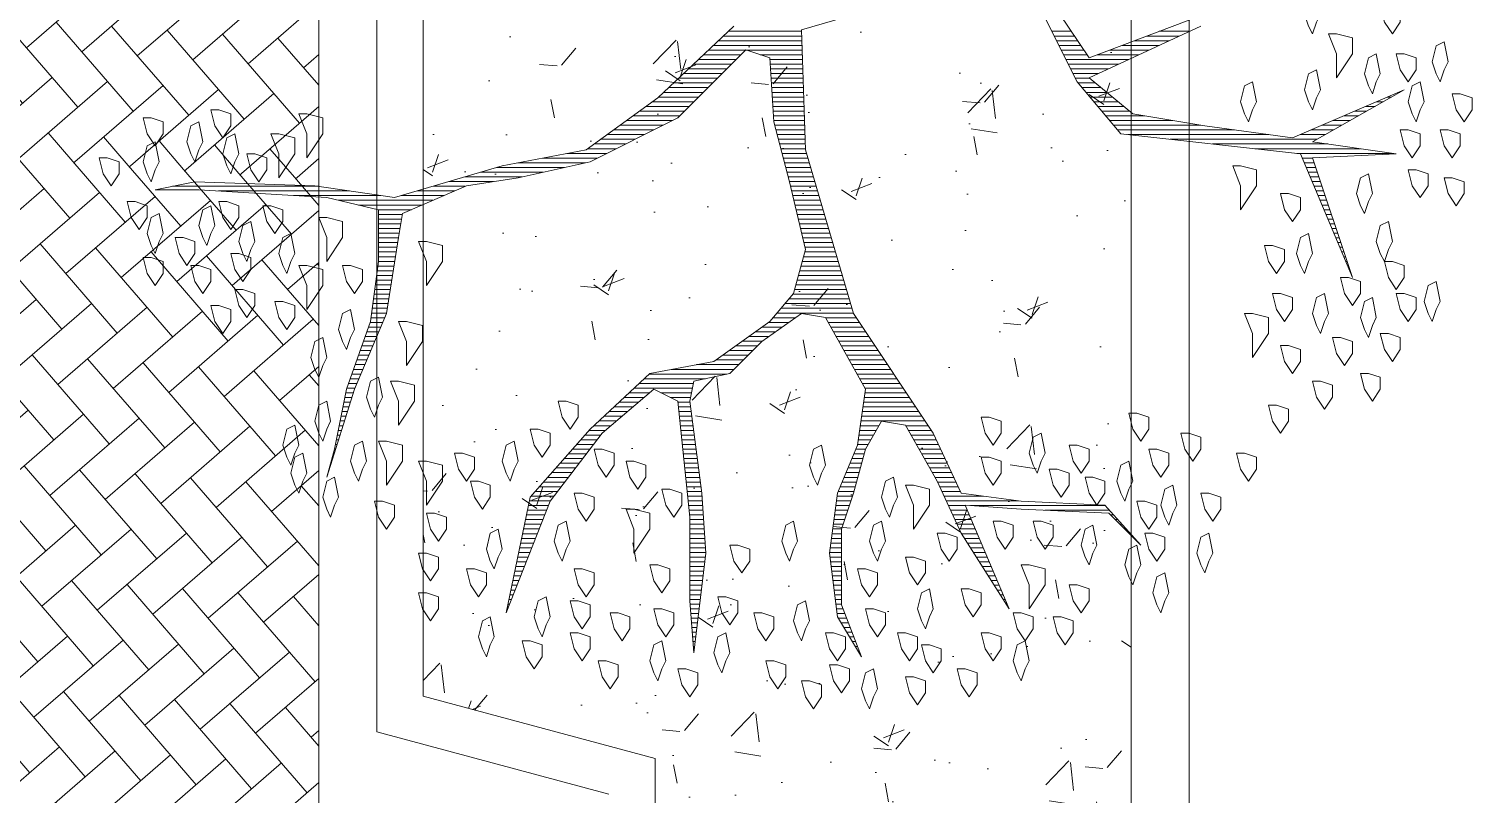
# Model space of a CAD drawing. Header units: metres. Extents: x 12093 to 20303, y 514 to 1412.
# Drawn here: x 19839.36 to 19843.092, y 802.739 to 804.717 of the extents above; entities that cross this region are included whole.
import ezdxf

# ---------------------------------------------------------------- set-up
doc = ezdxf.new("R2010")
doc.units = ezdxf.units.M
doc.layers.get('0').update_dxf_attribs({"lineweight": 13})
for name, color, linetype, lineweight in [('0-JARDI', 72, 'Continuous', 13), ('ARBOLES', 52, 'Continuous', 13), ('grass', 64, 'Continuous', 13), ('MANZANAS-ORIGINALES', 147, 'Continuous', 9), ('text.-piso', 35, 'Continuous', 5)]:
    doc.layers.add(name, color=color, linetype=linetype, lineweight=lineweight)
pattern_1 = [(50, (0, 0), (0.546554007, -0.047817257), [0.05715, -0.62865]), (355, (0, 0), (-0.105728478, 0.573169929), [0.04572, -0.50292]), (100.451, (0.04555, -0.004), (0.440827505, 0.525350063), [0.04857, -0.53427]), (46.1842, (0, 0.1524), (0.813237123, -0.126126984), [0.085725, -0.942975]), (96.6356, (0.0678, 0.1419), (0.712212703, 0.742276668), [0.072855, -0.801405]), (351.184, (0, 0.1524), (0.712213817, 0.742275354), [0.06858, -0.75438]), (21, (0.0762, 0.1143), (0.45484464, -0.306796556), [0.05715, -0.62865]), (326, (0.0762, 0.1143), (0.185406085, 0.552563898), [0.04572, -0.50292]), (71.4514, (0.1141, 0.08873), (0.640249472, 0.245768573), [0.04857, -0.53427]), (37.5, (0, 0), (0.0092658098, 0.2536651166), [0, -0.496824, 0, -0.51054, 0, -0.504825]), (7.5, (0, 0), (0.2004589875, 0.3005417245), [0, -0.291084, 0, -0.485394, 0, -0.192405]), (327.5, (-0.16993, 0), (0.4067717855, -0.017186232), [0, -0.1905, 0, -0.59436, 0, -0.78867]), (317.5, (-0.24613, 0), (0.444387544, 0.076279473), [0, -0.24765, 0, -0.394716, 0, -0.56007])]

# ---------------------------------------------------------------- blocks, each defined once
blk = doc.blocks.new('*X7')
at = {"color": 0}
for p, q in [((17.5775, 17.92), (17.578, 17.92)), ((17.5814, 17.91), (17.584, 17.91)), ((17.5852, 17.9), (17.59, 17.9)), ((17.9321, 17.9), (17.9348, 17.9)), ((17.9333, 17.91), (17.9341, 17.91)), ((17.5891, 17.89), (17.596, 17.89)), ((17.5929, 17.88), (17.602, 17.88)), ((17.5967, 17.87), (17.608, 17.87)), ((17.9285, 17.87), (17.9371, 17.87)), ((17.9297, 17.88), (17.9364, 17.88)), ((17.9309, 17.89), (17.9356, 17.89)), ((17.6006, 17.86), (17.614, 17.86)), ((17.6044, 17.85), (17.62, 17.85)), ((17.6083, 17.84), (17.626, 17.84)), ((17.9249, 17.84), (17.9395, 17.84)), ((17.9261, 17.85), (17.9387, 17.85)), ((17.9273, 17.86), (17.9379, 17.86)), ((17.2621, 17.82), (17.2622, 17.82)), ((17.2663, 17.81), (17.2685, 17.81)), ((17.6121, 17.83), (17.6285, 17.83)), ((17.616, 17.82), (17.6298, 17.82)), ((17.6191, 17.81), (17.631, 17.81)), ((17.9213, 17.81), (17.9418, 17.81)), ((17.9225, 17.82), (17.941, 17.82)), ((17.9237, 17.83), (17.9402, 17.83)), ((18.3261, 17.81), (18.3296, 17.81)), ((18.33, 17.82), (18.3316, 17.82)), ((17.2706, 17.8), (17.2748, 17.8)), ((17.2748, 17.79), (17.2811, 17.79)), ((17.279, 17.78), (17.2874, 17.78)), ((17.6191, 17.8), (17.6323, 17.8)), ((17.6191, 17.79), (17.6335, 17.79)), ((17.6191, 17.78), (17.6348, 17.78)), ((17.9177, 17.78), (17.9423, 17.78)), ((17.9189, 17.79), (17.9423, 17.79)), ((17.9201, 17.8), (17.9423, 17.8)), ((18.3143, 17.78), (18.3234, 17.78)), ((18.3182, 17.79), (18.3254, 17.79)), ((18.3221, 17.8), (18.3275, 17.8)), ((17.2832, 17.77), (17.2937, 17.77)), ((17.2875, 17.76), (17.3001, 17.76)), ((17.2917, 17.75), (17.3064, 17.75)), ((17.6191, 17.77), (17.636, 17.77)), ((17.6191, 17.76), (17.6373, 17.76)), ((17.6191, 17.75), (17.6385, 17.75)), ((17.9141, 17.75), (17.9423, 17.75)), ((17.9153, 17.76), (17.9423, 17.76)), ((17.9165, 17.77), (17.9423, 17.77)), ((18.3025, 17.75), (18.3171, 17.75)), ((18.3064, 17.76), (18.3192, 17.76)), ((18.3104, 17.77), (18.3213, 17.77)), ((17.2959, 17.74), (17.3127, 17.74)), ((17.3002, 17.73), (17.319, 17.73)), ((17.3044, 17.72), (17.3253, 17.72)), ((17.6191, 17.74), (17.6398, 17.74)), ((17.6191, 17.73), (17.641, 17.73)), ((17.6191, 17.72), (17.6423, 17.72)), ((17.9105, 17.72), (17.9423, 17.72)), ((17.9117, 17.73), (17.9423, 17.73)), ((17.9129, 17.74), (17.9423, 17.74)), ((18.2907, 17.72), (18.3109, 17.72)), ((18.2946, 17.73), (18.313, 17.73)), ((18.2986, 17.74), (18.3151, 17.74)), ((17.3086, 17.71), (17.3316, 17.71)), ((17.3129, 17.7), (17.3379, 17.7)), ((17.3171, 17.69), (17.3443, 17.69)), ((17.6191, 17.71), (17.6435, 17.71)), ((17.6191, 17.7), (17.6445, 17.7)), ((17.6191, 17.69), (17.6431, 17.69)), ((17.9083, 17.7), (17.9423, 17.7)), ((17.909, 17.69), (17.9423, 17.69)), ((17.9093, 17.71), (17.9423, 17.71)), ((18.2789, 17.69), (18.3047, 17.69)), ((18.2829, 17.7), (18.3068, 17.7)), ((18.2868, 17.71), (18.3089, 17.71)), ((16.9852, 17.68), (16.9856, 17.68)), ((16.9942, 17.67), (16.9956, 17.67)), ((17.0032, 17.66), (17.0056, 17.66)), ((17.3213, 17.68), (17.3506, 17.68)), ((17.3256, 17.67), (17.3569, 17.67)), ((17.3298, 17.66), (17.3632, 17.66)), ((17.6191, 17.68), (17.6418, 17.68)), ((17.6191, 17.67), (17.6405, 17.67)), ((17.6191, 17.66), (17.6391, 17.66)), ((17.9097, 17.68), (17.9423, 17.68)), ((17.9103, 17.67), (17.9423, 17.67)), ((17.911, 17.66), (17.9423, 17.66)), ((18.2671, 17.66), (18.2985, 17.66)), ((18.2711, 17.67), (18.3006, 17.67)), ((18.275, 17.68), (18.3027, 17.68)), ((17.0122, 17.65), (17.0156, 17.65)), ((17.0212, 17.64), (17.0256, 17.64)), ((17.0302, 17.63), (17.0356, 17.63)), ((17.334, 17.65), (17.368, 17.65)), ((17.3382, 17.64), (17.3727, 17.64)), ((17.3425, 17.63), (17.3773, 17.63)), ((17.6124, 17.63), (17.6351, 17.63)), ((17.6157, 17.64), (17.6365, 17.64)), ((17.619, 17.65), (17.6378, 17.65)), ((17.9117, 17.65), (17.9423, 17.65)), ((17.9123, 17.64), (17.9423, 17.64)), ((17.913, 17.63), (17.9423, 17.63)), ((18.2554, 17.63), (18.2923, 17.63)), ((18.2593, 17.64), (18.2944, 17.64)), ((18.2632, 17.65), (18.2965, 17.65)), ((17.0392, 17.62), (17.0456, 17.62)), ((17.0482, 17.61), (17.1861, 17.61)), ((17.0572, 17.6), (17.3444, 17.6)), ((17.2417, 17.59), (17.3957, 17.59)), ((17.3467, 17.62), (17.3819, 17.62)), ((17.3509, 17.61), (17.3865, 17.61)), ((17.3552, 17.6), (17.3911, 17.6)), ((17.5991, 17.59), (17.6298, 17.59)), ((17.6024, 17.6), (17.6311, 17.6)), ((17.6057, 17.61), (17.6325, 17.61)), ((17.6091, 17.62), (17.6338, 17.62)), ((17.9137, 17.62), (17.9428, 17.62)), ((17.9143, 17.61), (17.9438, 17.61)), ((17.915, 17.6), (17.9448, 17.6)), ((17.9157, 17.59), (17.9459, 17.59)), ((18.2394, 17.59), (18.284, 17.59)), ((18.2436, 17.6), (18.2861, 17.6)), ((18.2475, 17.61), (18.2882, 17.61)), ((18.2514, 17.62), (18.2903, 17.62)), ((17.3167, 17.58), (17.4003, 17.58)), ((17.3657, 17.57), (17.405, 17.57)), ((17.3704, 17.56), (17.4096, 17.56)), ((17.5899, 17.56), (17.6219, 17.56)), ((17.5926, 17.57), (17.6261, 17.57)), ((17.5957, 17.58), (17.6285, 17.58)), ((17.9163, 17.58), (17.9469, 17.58)), ((17.9172, 17.57), (17.9479, 17.57)), ((17.9186, 17.56), (17.949, 17.56)), ((18.2164, 17.56), (18.2628, 17.56)), ((18.2241, 17.57), (18.2717, 17.57)), ((18.2317, 17.58), (18.2805, 17.58)), ((17.3751, 17.55), (17.4142, 17.55)), ((17.3797, 17.54), (17.4197, 17.54)), ((17.3844, 17.53), (17.4254, 17.53)), ((17.5817, 17.53), (17.6094, 17.53)), ((17.5844, 17.54), (17.6136, 17.54)), ((17.5872, 17.55), (17.6178, 17.55)), ((17.9199, 17.55), (17.95, 17.55)), ((17.9212, 17.54), (17.951, 17.54)), ((17.9225, 17.53), (17.9521, 17.53)), ((18.1935, 17.53), (18.2364, 17.53)), ((18.2011, 17.54), (18.2452, 17.54)), ((18.2088, 17.55), (18.254, 17.55)), ((18.7131, 17.53), (18.7134, 17.53)), ((17.3891, 17.52), (17.4311, 17.52)), ((17.3937, 17.51), (17.4369, 17.51)), ((17.3984, 17.5), (17.4426, 17.5)), ((17.5735, 17.5), (17.5969, 17.5)), ((17.5762, 17.51), (17.6011, 17.51)), ((17.579, 17.52), (17.6053, 17.52)), ((17.9238, 17.52), (17.9531, 17.52)), ((17.9251, 17.51), (17.9541, 17.51)), ((17.9264, 17.5), (17.9552, 17.5)), ((18.1706, 17.5), (18.2099, 17.5)), ((18.1782, 17.51), (18.2187, 17.51)), ((18.1858, 17.52), (18.2276, 17.52)), ((18.7035, 17.5), (18.7048, 17.5)), ((18.7067, 17.51), (18.7077, 17.51)), ((18.7099, 17.52), (18.7105, 17.52)), ((17.4031, 17.49), (17.4483, 17.49)), ((17.4077, 17.48), (17.454, 17.48)), ((17.4124, 17.47), (17.4597, 17.47)), ((17.5623, 17.47), (17.5849, 17.47)), ((17.568, 17.48), (17.5886, 17.48)), ((17.5708, 17.49), (17.5928, 17.49)), ((17.9277, 17.49), (17.9562, 17.49)), ((17.929, 17.48), (17.9572, 17.48)), ((17.9303, 17.47), (17.9583, 17.47)), ((18.1476, 17.47), (18.1834, 17.47)), ((18.1553, 17.48), (18.1923, 17.48)), ((18.1629, 17.49), (18.2011, 17.49)), ((18.694, 17.47), (18.6971, 17.47)), ((18.6971, 17.48), (18.6991, 17.48)), ((18.7003, 17.49), (18.7019, 17.49)), ((17.4171, 17.46), (17.4654, 17.46)), ((17.4217, 17.45), (17.4711, 17.45)), ((17.4276, 17.44), (17.4769, 17.44)), ((17.5452, 17.44), (17.5806, 17.44)), ((17.5509, 17.45), (17.582, 17.45)), ((17.5566, 17.46), (17.5834, 17.46)), ((17.9316, 17.46), (17.9593, 17.46)), ((17.9329, 17.45), (17.9604, 17.45)), ((17.9342, 17.44), (17.9614, 17.44)), ((18.1221, 17.44), (18.157, 17.44)), ((18.1323, 17.45), (18.1658, 17.45)), ((18.14, 17.46), (18.1746, 17.46)), ((18.6844, 17.44), (18.6911, 17.44)), ((18.6876, 17.45), (18.6931, 17.45)), ((18.6908, 17.46), (18.6951, 17.46)), ((17.4343, 17.43), (17.4826, 17.43)), ((17.441, 17.42), (17.5777, 17.42)), ((17.4476, 17.41), (17.5763, 17.41)), ((17.5394, 17.43), (17.5792, 17.43)), ((17.9355, 17.43), (17.9624, 17.43)), ((17.9368, 17.42), (17.9635, 17.42)), ((17.9381, 17.41), (17.9645, 17.41)), ((18.0867, 17.41), (18.1253, 17.41)), ((18.0985, 17.42), (18.136, 17.42)), ((18.1103, 17.43), (18.1467, 17.43)), ((18.6749, 17.41), (18.6851, 17.41)), ((18.6781, 17.42), (18.6871, 17.42)), ((18.6812, 17.43), (18.6891, 17.43)), ((17.4543, 17.4), (17.5749, 17.4)), ((17.461, 17.39), (17.5734, 17.39)), ((17.4676, 17.38), (17.572, 17.38)), ((17.9394, 17.4), (17.9655, 17.4)), ((17.9407, 17.39), (17.9666, 17.39)), ((17.942, 17.38), (17.9676, 17.38)), ((18.0512, 17.38), (18.0931, 17.38)), ((18.063, 17.39), (18.1038, 17.39)), ((18.0748, 17.4), (18.1146, 17.4)), ((18.6653, 17.38), (18.6791, 17.38)), ((18.6685, 17.39), (18.6811, 17.39)), ((18.6717, 17.4), (18.6831, 17.4)), ((17.4743, 17.37), (17.5706, 17.37)), ((17.481, 17.36), (17.5692, 17.36)), ((17.4876, 17.35), (17.5695, 17.35)), ((17.9367, 17.35), (18.061, 17.35)), ((17.9387, 17.36), (18.004, 17.36)), ((17.9407, 17.37), (17.984, 17.37)), ((18.0276, 17.36), (18.0717, 17.36)), ((18.0394, 17.37), (18.0824, 17.37)), ((18.6555, 17.35), (18.6727, 17.35)), ((18.659, 17.36), (18.6751, 17.36)), ((18.6621, 17.37), (18.6771, 17.37)), ((17.4943, 17.34), (17.5751, 17.34)), ((17.501, 17.33), (17.5807, 17.33)), ((17.5076, 17.32), (17.5862, 17.32)), ((17.8637, 17.32), (18.0288, 17.32)), ((17.9087, 17.33), (18.0396, 17.33)), ((17.9347, 17.34), (18.0503, 17.34)), ((18.6429, 17.32), (18.6621, 17.32)), ((18.6471, 17.33), (18.6656, 17.33)), ((18.6513, 17.34), (18.6692, 17.34)), ((17.5143, 17.31), (17.5918, 17.31)), ((17.521, 17.3), (17.5973, 17.3)), ((17.5276, 17.29), (17.6029, 17.29)), ((17.8287, 17.29), (17.887, 17.29)), ((17.8387, 17.3), (17.9283, 17.3)), ((17.8487, 17.31), (17.9816, 17.31)), ((18.6303, 17.29), (18.6515, 17.29)), ((18.6345, 17.3), (18.6551, 17.3)), ((18.6387, 17.31), (18.6586, 17.31)), ((17.5343, 17.28), (17.6084, 17.28)), ((17.541, 17.27), (17.614, 17.27)), ((17.5476, 17.26), (17.6195, 17.26)), ((17.7987, 17.26), (17.845, 17.26)), ((17.8087, 17.27), (17.859, 17.27)), ((17.8187, 17.28), (17.873, 17.28)), ((18.6176, 17.26), (18.6409, 17.26)), ((18.6218, 17.27), (18.6445, 17.27)), ((18.626, 17.28), (18.648, 17.28)), ((17.5543, 17.25), (17.6251, 17.25)), ((17.561, 17.24), (17.6307, 17.24)), ((17.5676, 17.23), (17.6362, 17.23)), ((17.7599, 17.23), (17.803, 17.23)), ((17.7741, 17.24), (17.817, 17.24)), ((17.7884, 17.25), (17.831, 17.25)), ((18.605, 17.23), (18.6303, 17.23)), ((18.6092, 17.24), (18.6339, 17.24)), ((18.6134, 17.25), (18.6374, 17.25)), ((17.5743, 17.22), (17.6418, 17.22)), ((17.581, 17.21), (17.6473, 17.21)), ((17.5876, 17.2), (17.6529, 17.2)), ((17.717, 17.2), (17.7653, 17.2)), ((17.7313, 17.21), (17.775, 17.21)), ((17.7456, 17.22), (17.789, 17.22)), ((18.5924, 17.2), (18.6215, 17.2)), ((18.5966, 17.21), (18.6233, 17.21)), ((18.6008, 17.22), (18.6268, 17.22)), ((17.5939, 17.19), (17.7568, 17.19)), ((17.5968, 17.18), (17.7482, 17.18)), ((17.5998, 17.17), (17.7396, 17.17)), ((17.6027, 17.16), (17.731, 17.16)), ((18.5837, 17.16), (18.6162, 17.16)), ((18.5853, 17.17), (18.6175, 17.17)), ((18.5868, 17.18), (18.6189, 17.18)), ((18.5884, 17.19), (18.6202, 17.19)), ((17.6056, 17.15), (17.7225, 17.15)), ((17.6085, 17.14), (17.7189, 17.14)), ((17.6115, 17.13), (17.7161, 17.13)), ((18.5789, 17.13), (18.6122, 17.13)), ((18.5805, 17.14), (18.6135, 17.14)), ((18.5821, 17.15), (18.6149, 17.15)), ((16.5321, 17.11), (16.5325, 17.11)), ((16.5355, 17.1), (16.5367, 17.1)), ((17.6144, 17.12), (17.7134, 17.12)), ((17.6173, 17.11), (17.7107, 17.11)), ((17.6203, 17.1), (17.7079, 17.1)), ((18.5742, 17.1), (18.6082, 17.1)), ((18.5758, 17.11), (18.6095, 17.11)), ((18.5774, 17.12), (18.6109, 17.12)), ((16.5388, 17.09), (16.5409, 17.09)), ((16.5421, 17.08), (16.5451, 17.08)), ((16.5454, 17.07), (16.5493, 17.07)), ((17.6232, 17.09), (17.7052, 17.09)), ((17.6261, 17.08), (17.7025, 17.08)), ((17.629, 17.07), (17.6998, 17.07)), ((18.5695, 17.07), (18.6056, 17.07)), ((18.571, 17.08), (18.6056, 17.08)), ((18.5726, 17.09), (18.6069, 17.09)), ((16.5488, 17.06), (16.5535, 17.06)), ((16.5521, 17.05), (16.5577, 17.05)), ((16.5554, 17.04), (16.5619, 17.04)), ((17.632, 17.06), (17.697, 17.06)), ((17.6349, 17.05), (17.6968, 17.05)), ((17.6378, 17.04), (17.6992, 17.04)), ((18.5647, 17.04), (18.6056, 17.04)), ((18.5663, 17.05), (18.6056, 17.05)), ((18.5679, 17.06), (18.6056, 17.06)), ((16.5588, 17.03), (16.566, 17.03)), ((16.5621, 17.02), (16.5702, 17.02)), ((16.5654, 17.01), (16.5744, 17.01)), ((17.6407, 17.03), (17.7015, 17.03)), ((17.6437, 17.02), (17.7039, 17.02)), ((17.6466, 17.01), (17.7062, 17.01)), ((18.5598, 17.01), (18.6056, 17.01)), ((18.5615, 17.02), (18.6056, 17.02)), ((18.5632, 17.03), (18.6056, 17.03)), ((16.5688, 17), (16.5786, 17)), ((16.5721, 16.99), (16.5828, 16.99)), ((16.5754, 16.98), (16.587, 16.98)), ((17.6495, 17), (17.7086, 17)), ((17.6524, 16.99), (17.7109, 16.99)), ((17.6554, 16.98), (17.7133, 16.98)), ((18.5548, 16.98), (18.6056, 16.98)), ((18.5565, 16.99), (18.6056, 16.99)), ((18.5582, 17), (18.6056, 17)), ((16.5788, 16.97), (16.5912, 16.97)), ((16.5821, 16.96), (16.5954, 16.96)), ((16.5854, 16.95), (16.5996, 16.95)), ((17.6583, 16.97), (17.7156, 16.97)), ((17.6612, 16.96), (17.718, 16.96)), ((17.6642, 16.95), (17.7204, 16.95)), ((18.4896, 16.95), (18.6918, 16.95)), ((18.5125, 16.96), (18.6485, 16.96)), ((18.5353, 16.97), (18.6056, 16.97)), ((16.5888, 16.94), (16.6038, 16.94)), ((16.5921, 16.93), (16.608, 16.93)), ((16.5954, 16.92), (16.6122, 16.92)), ((17.6671, 16.94), (17.7227, 16.94)), ((17.67, 16.93), (17.7251, 16.93)), ((17.6729, 16.92), (17.7274, 16.92)), ((18.4211, 16.92), (18.4892, 16.92)), ((18.4439, 16.93), (18.523, 16.93)), ((18.4668, 16.94), (18.5567, 16.94)), ((18.6009, 16.94), (18.7864, 16.94)), ((18.6675, 16.93), (18.9464, 16.93)), ((18.7342, 16.92), (19.0449, 16.92)), ((16.5988, 16.91), (16.6164, 16.91)), ((16.6021, 16.9), (16.6206, 16.9)), ((16.6054, 16.89), (16.6248, 16.89)), ((17.6759, 16.91), (17.7298, 16.91)), ((17.6788, 16.9), (17.7324, 16.9)), ((17.6817, 16.89), (17.7351, 16.89)), ((18.2545, 16.89), (18.388, 16.89)), ((18.2995, 16.9), (18.4217, 16.9)), ((18.3608, 16.91), (18.4555, 16.91)), ((16.6088, 16.88), (16.629, 16.88)), ((16.6121, 16.87), (16.6331, 16.87)), ((16.6154, 16.86), (16.6373, 16.86)), ((17.6846, 16.88), (17.7378, 16.88)), ((17.6876, 16.87), (17.7404, 16.87)), ((17.6905, 16.86), (17.7431, 16.86)), ((18.1392, 16.86), (18.2561, 16.86)), ((18.1645, 16.87), (18.3086, 16.87)), ((18.2095, 16.88), (18.3542, 16.88)), ((16.443, 16.85), (16.6488, 16.85)), ((16.513, 16.84), (16.7388, 16.84)), ((16.583, 16.83), (16.8288, 16.83)), ((17.6934, 16.85), (17.7458, 16.85)), ((17.6957, 16.84), (17.7484, 16.84)), ((17.6961, 16.83), (17.7511, 16.83)), ((18.0792, 16.83), (18.1463, 16.83)), ((18.0992, 16.84), (18.1601, 16.84)), ((18.1192, 16.85), (18.2036, 16.85)), ((16.5708, 16.8), (16.6189, 16.8)), ((16.5885, 16.81), (16.6422, 16.81)), ((16.6062, 16.82), (16.9188, 16.82)), ((16.7083, 16.81), (17.0088, 16.81)), ((16.7816, 16.8), (17.0309, 16.8)), ((17.6964, 16.82), (17.7538, 16.82)), ((17.6967, 16.81), (17.7564, 16.81)), ((17.6971, 16.8), (17.7591, 16.8)), ((18.0192, 16.8), (18.1047, 16.8)), ((18.0392, 16.81), (18.1186, 16.81)), ((18.0592, 16.82), (18.1324, 16.82)), ((16.5001, 16.76), (16.5256, 16.76)), ((16.5178, 16.77), (16.5489, 16.77)), ((16.5355, 16.78), (16.5722, 16.78)), ((16.5531, 16.79), (16.5956, 16.79)), ((16.8532, 16.79), (17.0394, 16.79)), ((16.9132, 16.78), (17.0478, 16.78)), ((16.9732, 16.77), (17.0563, 16.77)), ((17.0054, 16.76), (17.0647, 16.76)), ((17.6974, 16.79), (17.7618, 16.79)), ((17.6977, 16.78), (17.7639, 16.78)), ((17.6981, 16.77), (17.7645, 16.77)), ((17.6984, 16.76), (17.7651, 16.76)), ((17.9535, 16.76), (18.0494, 16.76)), ((17.9635, 16.77), (18.0632, 16.77)), ((17.9792, 16.78), (18.0771, 16.78)), ((17.9992, 16.79), (18.0909, 16.79)), ((16.447, 16.73), (16.4556, 16.73)), ((16.4647, 16.74), (16.4789, 16.74)), ((16.4824, 16.75), (16.5022, 16.75)), ((17.0177, 16.75), (17.0732, 16.75)), ((17.0299, 16.74), (17.0817, 16.74)), ((17.0421, 16.73), (17.0901, 16.73)), ((17.6987, 16.75), (17.7657, 16.75)), ((17.6991, 16.74), (17.7664, 16.74)), ((17.6994, 16.73), (17.767, 16.73)), ((17.9235, 16.73), (18.0084, 16.73)), ((17.9335, 16.74), (18.0217, 16.74)), ((17.9435, 16.75), (18.0355, 16.75)), ((16.4293, 16.72), (16.4322, 16.72)), ((17.0543, 16.72), (17.0986, 16.72)), ((17.0665, 16.71), (17.1071, 16.71)), ((17.0788, 16.7), (17.1155, 16.7)), ((17.6997, 16.72), (17.7676, 16.72)), ((17.7001, 16.71), (17.7682, 16.71)), ((17.7004, 16.7), (17.7689, 16.7)), ((17.8935, 16.7), (17.9768, 16.7)), ((17.9035, 16.71), (17.9873, 16.71)), ((17.9135, 16.72), (17.9979, 16.72)), ((17.0504, 16.67), (17.1313, 16.67)), ((17.0719, 16.68), (17.1263, 16.68)), ((17.091, 16.69), (17.1213, 16.69)), ((17.7007, 16.69), (17.7695, 16.69)), ((17.7011, 16.68), (17.7701, 16.68)), ((17.7014, 16.67), (17.7707, 16.67)), ((17.8635, 16.67), (17.9451, 16.67)), ((17.8735, 16.68), (17.9556, 16.68)), ((17.8835, 16.69), (17.9662, 16.69)), ((16.9858, 16.64), (17.0741, 16.64)), ((17.0073, 16.65), (17.1413, 16.65)), ((17.0288, 16.66), (17.1363, 16.66)), ((17.0964, 16.64), (17.1463, 16.64)), ((17.7017, 16.66), (17.7714, 16.66)), ((17.7021, 16.65), (17.772, 16.65)), ((17.7024, 16.64), (17.7924, 16.64)), ((17.8335, 16.64), (17.9134, 16.64)), ((17.8435, 16.65), (17.924, 16.65)), ((17.8535, 16.66), (17.9345, 16.66)), ((16.9211, 16.61), (16.995, 16.61)), ((16.9427, 16.62), (17.0214, 16.62)), ((16.9642, 16.63), (17.0477, 16.63)), ((17.1031, 16.63), (17.1513, 16.63)), ((17.1097, 16.62), (17.1563, 16.62)), ((17.1164, 16.61), (17.1613, 16.61)), ((17.7027, 16.63), (17.8224, 16.63)), ((17.7031, 16.62), (17.8923, 16.62)), ((17.7034, 16.61), (17.8818, 16.61)), ((17.8235, 16.63), (17.9029, 16.63)), ((16.8781, 16.59), (16.9423, 16.59)), ((16.8996, 16.6), (16.9686, 16.6)), ((17.1231, 16.6), (17.1663, 16.6)), ((17.1297, 16.59), (17.1713, 16.59)), ((17.7037, 16.6), (17.8712, 16.6)), ((17.7041, 16.59), (17.8606, 16.59))]:
    blk.add_line(p, q, dxfattribs=at)
blk = doc.blocks.new('ARBUSTO6')
at = {"layer": 'ARBOLES'}
for points in [[(-0.2769, 1.4579), (-0.3024, 1.4664), (-0.3024, 1.492), (-0.2854, 1.5175), (-0.2684, 1.492), (-0.2599, 1.4579)], [(-0.1919, 1.5005), (-0.2004, 1.4834), (-0.1919, 1.4409), (-0.1748, 1.4494), (-0.1663, 1.4834), (-0.1748, 1.509), (-0.1833, 1.526)], [(-0.0558, 1.4664), (-0.0813, 1.4749), (-0.0813, 1.5005), (-0.0643, 1.526), (-0.0473, 1.5005), (-0.0388, 1.4664)], [(-0.3874, 1.4409), (-0.413, 1.4494), (-0.413, 1.4749), (-0.3959, 1.5005), (-0.3789, 1.4749), (-0.3704, 1.4409)], [(-0.1153, 1.4324), (-0.1408, 1.4409), (-0.1408, 1.4664), (-0.1238, 1.492), (-0.1068, 1.4664), (-0.0983, 1.4324)], [(0.0207, 1.4239), (-0.0048, 1.4324), (-0.0048, 1.4579), (0.0122, 1.4834), (0.0293, 1.4579), (0.0378, 1.4239)], [(0.2078, 1.4409), (0.1823, 1.4494), (0.1823, 1.4749), (0.1993, 1.5005), (0.2163, 1.4749), (0.2248, 1.4409)], [(0.3779, 1.4239), (0.3524, 1.4324), (0.3524, 1.4579), (0.3694, 1.4834), (0.3864, 1.4579), (0.3949, 1.4239)], [(-0.515, 1.4409), (-0.5235, 1.4239), (-0.515, 1.3814), (-0.498, 1.3899), (-0.4895, 1.4239), (-0.498, 1.4494), (-0.5065, 1.4664)], [(-0.3109, 1.3899), (-0.3364, 1.3984), (-0.3364, 1.4239), (-0.3194, 1.4494), (-0.3024, 1.4239), (-0.2939, 1.3899)], [(0.1228, 1.4239), (0.1143, 1.4069), (0.1228, 1.3644), (0.1398, 1.3729), (0.1483, 1.4069), (0.1398, 1.4324), (0.1313, 1.4494)], [(0.2589, 1.4409), (0.2504, 1.4239), (0.2589, 1.3814), (0.2759, 1.3899), (0.2844, 1.4239), (0.2759, 1.4494), (0.2674, 1.4664)], [(-0.4385, 1.3644), (-0.464, 1.3729), (-0.464, 1.3984), (-0.447, 1.4239), (-0.43, 1.3984), (-0.4215, 1.3644)], [(-0.2599, 1.3644), (-0.2854, 1.3729), (-0.2854, 1.3984), (-0.2684, 1.4239), (-0.2514, 1.3984), (-0.2429, 1.3644)], [(-0.1068, 1.3644), (-0.1323, 1.3729), (-0.1323, 1.3984), (-0.1153, 1.4239), (-0.0983, 1.3984), (-0.0898, 1.3644)], [(0.4374, 1.3644), (0.4119, 1.3729), (0.4119, 1.3984), (0.4289, 1.4239), (0.4459, 1.3984), (0.4544, 1.3644)], [(0.5395, 1.3814), (0.514, 1.3899), (0.514, 1.4154), (0.531, 1.4409), (0.548, 1.4154), (0.5565, 1.3814)], [(0.6245, 1.3899), (0.616, 1.3729), (0.6245, 1.3304), (0.6415, 1.3389), (0.65, 1.3729), (0.6415, 1.3984), (0.633, 1.4154)], [(-0.5915, 1.3304), (-0.617, 1.3389), (-0.617, 1.3644), (-0.6, 1.3899), (-0.583, 1.3644), (-0.5745, 1.3304)], [(-0.5065, 1.3219), (-0.532, 1.3304), (-0.532, 1.3559), (-0.515, 1.3814), (-0.498, 1.3559), (-0.4895, 1.3219)], [(-0.3109, 1.3304), (-0.3194, 1.3134), (-0.3109, 1.2708), (-0.2939, 1.2793), (-0.2854, 1.3134), (-0.2939, 1.3389), (-0.3024, 1.3559)], [(-0.1919, 1.3134), (-0.2174, 1.3219), (-0.2174, 1.3474), (-0.2004, 1.3729), (-0.1833, 1.3474), (-0.1748, 1.3134)], [(-0.0473, 1.3559), (-0.0558, 1.3389), (-0.0473, 1.2964), (-0.0303, 1.3049), (-0.0218, 1.3389), (-0.0303, 1.3644), (-0.0388, 1.3814)], [(0.0463, 1.3219), (0.0207, 1.3304), (0.0207, 1.3559), (0.0378, 1.3814), (0.0548, 1.3559), (0.0633, 1.3219)], [(0.2589, 1.3134), (0.2333, 1.3219), (0.2333, 1.3474), (0.2504, 1.3729), (0.2674, 1.3474), (0.2759, 1.3134)], [(0.3524, 1.3219), (0.3269, 1.3304), (0.3269, 1.3559), (0.3439, 1.3814), (0.3609, 1.3559), (0.3694, 1.3219)], [(0.4374, 1.2964), (0.4119, 1.3049), (0.4119, 1.3304), (0.4289, 1.3559), (0.4459, 1.3304), (0.4544, 1.2964)], [(0.5055, 1.3474), (0.497, 1.3304), (0.5055, 1.2879), (0.5225, 1.2964), (0.531, 1.3304), (0.5225, 1.3559), (0.514, 1.3729)], [(-0.3959, 1.2708), (-0.4215, 1.2793), (-0.4215, 1.3049), (-0.4044, 1.3304), (-0.3874, 1.3049), (-0.3789, 1.2708)], [(0.1228, 1.2879), (0.0973, 1.2964), (0.0973, 1.3219), (0.1143, 1.3474), (0.1313, 1.3219), (0.1398, 1.2879)], [(0.7606, 1.2793), (0.7351, 1.2879), (0.7351, 1.3134), (0.7521, 1.3389), (0.7691, 1.3134), (0.7776, 1.2793)], [(-0.8126, 1.2964), (-0.8211, 1.2793), (-0.8126, 1.2368), (-0.7956, 1.2453), (-0.7871, 1.2793), (-0.7956, 1.3049), (-0.8041, 1.3219)], [(-0.6256, 1.2623), (-0.6511, 1.2708), (-0.6511, 1.2964), (-0.6341, 1.3219), (-0.617, 1.2964), (-0.6085, 1.2623)], [(-0.5235, 1.2198), (-0.5575, 1.2283), (-0.5575, 1.2623), (-0.5235, 1.3134), (-0.5235, 1.2623), (-0.5065, 1.2198)], [(-0.7531, 1.2368), (-0.7616, 1.2198), (-0.7531, 1.1773), (-0.7361, 1.1858), (-0.7276, 1.2198), (-0.7361, 1.2453), (-0.7446, 1.2623)], [(-0.2769, 1.2028), (-0.3024, 1.2113), (-0.3024, 1.2368), (-0.2854, 1.2623), (-0.2684, 1.2368), (-0.2599, 1.2028)], [(-0.1748, 1.2283), (-0.2004, 1.2368), (-0.2004, 1.2623), (-0.1833, 1.2879), (-0.1663, 1.2623), (-0.1578, 1.2283)], [(0.2674, 1.2198), (0.2418, 1.2283), (0.2418, 1.2538), (0.2589, 1.2793), (0.2759, 1.2538), (0.2844, 1.2198)], [(0.4289, 1.2283), (0.4034, 1.2368), (0.4034, 1.2623), (0.4204, 1.2879), (0.4374, 1.2623), (0.4459, 1.2283)], [(0.6585, 1.2283), (0.633, 1.2368), (0.633, 1.2623), (0.65, 1.2879), (0.667, 1.2623), (0.6755, 1.2283)], [(-0.9062, 1.2113), (-0.9147, 1.1943), (-0.9062, 1.1518), (-0.8892, 1.1603), (-0.8807, 1.1943), (-0.8892, 1.2198), (-0.8977, 1.2368)], [(0.0973, 1.1773), (0.0718, 1.1858), (0.0718, 1.2113), (0.0888, 1.2368), (0.1058, 1.2113), (0.1143, 1.1773)], [(0.7606, 1.1943), (0.7351, 1.2028), (0.7351, 1.2283), (0.7521, 1.2538), (0.7691, 1.2283), (0.7776, 1.1943)], [(-0.7871, 1.1518), (-0.8126, 1.1603), (-0.8126, 1.1858), (-0.7956, 1.2113), (-0.7786, 1.1858), (-0.7701, 1.1518)], [(-0.6596, 1.1943), (-0.6681, 1.1773), (-0.6596, 1.1348), (-0.6426, 1.1433), (-0.6341, 1.1773), (-0.6426, 1.2028), (-0.6511, 1.2198)], [(-0.3449, 1.1518), (-0.3704, 1.1603), (-0.3704, 1.1858), (-0.3534, 1.2113), (-0.3364, 1.1858), (-0.3279, 1.1518)], [(-0.2089, 1.1858), (-0.2174, 1.1688), (-0.2089, 1.1263), (-0.1919, 1.1348), (-0.1833, 1.1688), (-0.1919, 1.1943), (-0.2004, 1.2113)], [(-0.0218, 1.1858), (-0.0303, 1.1688), (-0.0218, 1.1263), (-0.0048, 1.1348), (0.0037, 1.1688), (-0.0048, 1.1943), (-0.0133, 1.2113)], [(0.463, 1.1858), (0.4544, 1.1688), (0.463, 1.1263), (0.48, 1.1348), (0.4885, 1.1688), (0.48, 1.1943), (0.4715, 1.2113)], [(0.6075, 1.2028), (0.599, 1.1858), (0.6075, 1.1433), (0.6245, 1.1518), (0.633, 1.1858), (0.6245, 1.2113), (0.616, 1.2283)], [(-0.549, 1.1263), (-0.5745, 1.1348), (-0.5745, 1.1603), (-0.5575, 1.1858), (-0.5405, 1.1603), (-0.532, 1.1263)], [(-0.464, 1.1263), (-0.4895, 1.1348), (-0.4895, 1.1603), (-0.4725, 1.1858), (-0.4555, 1.1603), (-0.447, 1.1263)], [(0.3184, 1.1008), (0.2844, 1.1093), (0.2844, 1.1433), (0.3184, 1.1943), (0.3184, 1.1433), (0.3354, 1.1008)], [(0.7436, 1.1093), (0.7181, 1.1178), (0.7181, 1.1433), (0.7351, 1.1688), (0.7521, 1.1433), (0.7606, 1.1093)], [(-0.7701, 1.0838), (-0.7956, 1.0923), (-0.7956, 1.1178), (-0.7786, 1.1433), (-0.7616, 1.1178), (-0.7531, 1.0838)], [(-0.2769, 1.0497), (-0.3109, 1.0582), (-0.3109, 1.0923), (-0.2769, 1.1433), (-0.2769, 1.0923), (-0.2599, 1.0497)], [(0.8541, 1.0838), (0.8286, 1.0923), (0.8286, 1.1178), (0.8456, 1.1433), (0.8626, 1.1178), (0.8711, 1.0838)], [(-0.9062, 1.0667), (-0.9317, 1.0753), (-0.9317, 1.1008), (-0.9147, 1.1263), (-0.8977, 1.1008), (-0.8892, 1.0667)], [(-0.8296, 1.1093), (-0.8381, 1.0923), (-0.8296, 1.0497), (-0.8126, 1.0582), (-0.8041, 1.0923), (-0.8126, 1.1178), (-0.8211, 1.1348)], [(-0.2344, 1.0923), (-0.2429, 1.0753), (-0.2344, 1.0327), (-0.2174, 1.0412), (-0.2089, 1.0753), (-0.2174, 1.1008), (-0.2259, 1.1178)], [(0.2418, 1.0582), (0.2163, 1.0667), (0.2163, 1.0923), (0.2333, 1.1178), (0.2504, 1.0923), (0.2589, 1.0582)], [(0.4289, 1.0667), (0.4034, 1.0753), (0.4034, 1.1008), (0.4204, 1.1263), (0.4374, 1.1008), (0.4459, 1.0667)], [(0.9562, 1.0923), (0.9477, 1.0753), (0.9562, 1.0327), (0.9732, 1.0412), (0.9817, 1.0753), (0.9732, 1.1008), (0.9647, 1.1178)], [(-0.7361, 1.0582), (-0.7446, 1.0412), (-0.7361, 0.9987), (-0.7191, 1.0072), (-0.7106, 1.0412), (-0.7191, 1.0667), (-0.7276, 1.0838)], [(-0.6596, 1.0327), (-0.6851, 1.0412), (-0.6851, 1.0667), (-0.6681, 1.0923), (-0.6511, 1.0667), (-0.6426, 1.0327)], [(0.65, 1.0412), (0.6245, 1.0497), (0.6245, 1.0753), (0.6415, 1.1008), (0.6585, 1.0753), (0.667, 1.0412)], [(0.7606, 0.9987), (0.7266, 1.0072), (0.7266, 1.0412), (0.7606, 1.0923), (0.7606, 1.0412), (0.7776, 0.9987)], [(-0.583, 1.0157), (-0.6085, 1.0242), (-0.6085, 1.0497), (-0.5915, 1.0753), (-0.5745, 1.0497), (-0.566, 1.0157)], [(-0.4385, 0.9902), (-0.464, 0.9987), (-0.464, 1.0242), (-0.447, 1.0497), (-0.43, 1.0242), (-0.4215, 0.9902)], [(-0.0813, 1.0242), (-0.0898, 1.0072), (-0.0813, 0.9647), (-0.0643, 0.9732), (-0.0558, 1.0072), (-0.0643, 1.0327), (-0.0728, 1.0497)], [(0.3184, 0.9987), (0.2929, 1.0072), (0.2929, 1.0327), (0.3099, 1.0582), (0.3269, 1.0327), (0.3354, 0.9987)], [(0.8456, 0.9562), (0.8116, 0.9647), (0.8116, 0.9987), (0.8456, 1.0497), (0.8456, 0.9987), (0.8626, 0.9562)], [(1.0242, 1.0412), (1.0157, 1.0242), (1.0242, 0.9817), (1.0412, 0.9902), (1.0497, 1.0242), (1.0412, 1.0497), (1.0327, 1.0667)], [(-0.9827, 0.9817), (-1.0082, 0.9902), (-1.0082, 1.0157), (-0.9912, 1.0412), (-0.9742, 1.0157), (-0.9657, 0.9817)], [(-0.7956, 0.9732), (-0.8211, 0.9817), (-0.8211, 1.0072), (-0.8041, 1.0327), (-0.7871, 1.0072), (-0.7786, 0.9732)], [(-0.6256, 0.9647), (-0.6511, 0.9732), (-0.6511, 0.9987), (-0.6341, 1.0242), (-0.617, 0.9987), (-0.6085, 0.9647)], [(-0.549, 0.9987), (-0.5575, 0.9817), (-0.549, 0.9392), (-0.532, 0.9477), (-0.5235, 0.9817), (-0.532, 1.0072), (-0.5405, 1.0242)], [(0.3864, 0.9732), (0.3609, 0.9817), (0.3609, 1.0072), (0.3779, 1.0327), (0.3949, 1.0072), (0.4034, 0.9732)], [(0.5735, 1.0157), (0.565, 0.9987), (0.5735, 0.9562), (0.5905, 0.9647), (0.599, 0.9987), (0.5905, 1.0242), (0.582, 1.0412)], [(0.6841, 0.9817), (0.6585, 0.9902), (0.6585, 1.0157), (0.6755, 1.0412), (0.6926, 1.0157), (0.7011, 0.9817)], [(0.8967, 1.0157), (0.8881, 0.9987), (0.8967, 0.9562), (0.9137, 0.9647), (0.9222, 0.9987), (0.9137, 1.0242), (0.9052, 1.0412)], [(-0.8637, 0.9392), (-0.8892, 0.9477), (-0.8892, 0.9732), (-0.8722, 0.9987), (-0.8552, 0.9732), (-0.8467, 0.9392)], [(0.5225, 0.9307), (0.497, 0.9392), (0.497, 0.9647), (0.514, 0.9902), (0.531, 0.9647), (0.5395, 0.9307)], [(1.0412, 0.9817), (1.0327, 0.9647), (1.0412, 0.9222), (1.0582, 0.9307), (1.0667, 0.9647), (1.0582, 0.9902), (1.0497, 1.0072)], [(-0.7531, 0.8967), (-0.7786, 0.9052), (-0.7786, 0.9307), (-0.7616, 0.9562), (-0.7446, 0.9307), (-0.7361, 0.8967)], [(-0.4385, 0.9052), (-0.464, 0.9137), (-0.464, 0.9392), (-0.447, 0.9647), (-0.43, 0.9392), (-0.4215, 0.9052)], [(0.9732, 0.9307), (0.9647, 0.9137), (0.9732, 0.8712), (0.9902, 0.8797), (0.9987, 0.9137), (0.9902, 0.9392), (0.9817, 0.9562)], [(-1.0507, 0.8797), (-1.0763, 0.8882), (-1.0763, 0.9137), (-1.0593, 0.9392), (-1.0422, 0.9137), (-1.0337, 0.8797)], [(0.463, 0.8712), (0.4374, 0.8797), (0.4374, 0.9052), (0.4544, 0.9307), (0.4715, 0.9052), (0.48, 0.8712)], [(0.8201, 0.8286), (0.7861, 0.8371), (0.7861, 0.8712), (0.8201, 0.9222), (0.8201, 0.8712), (0.8371, 0.8286)], [(0.8626, 0.8797), (0.8541, 0.8626), (0.8626, 0.8201), (0.8796, 0.8286), (0.8881, 0.8626), (0.8796, 0.8882), (0.8711, 0.9052)], [(-1.2463, 0.8116), (-1.2718, 0.8201), (-1.2718, 0.8456), (-1.2548, 0.8712), (-1.2378, 0.8456), (-1.2293, 0.8116)], [(-1.1443, 0.8286), (-1.1698, 0.8371), (-1.1698, 0.8626), (-1.1528, 0.8882), (-1.1358, 0.8626), (-1.1273, 0.8286)], [(-1.0763, 0.7521), (-1.1018, 0.7606), (-1.1018, 0.7861), (-1.0848, 0.8116), (-1.0678, 0.7861), (-1.0593, 0.7521)], [(0.9817, 0.7946), (0.9732, 0.7776), (0.9817, 0.7351), (0.9987, 0.7436), (1.0072, 0.7776), (0.9987, 0.8031), (0.9902, 0.8201)], [(-1.2889, 0.7266), (-1.3144, 0.7351), (-1.3144, 0.7606), (-1.2974, 0.7861), (-1.2804, 0.7606), (-1.2718, 0.7266)], [(-1.1868, 0.7351), (-1.2123, 0.7436), (-1.2123, 0.7691), (-1.1953, 0.7946), (-1.1783, 0.7691), (-1.1698, 0.7351)], [(-0.9997, 0.6841), (-1.0337, 0.6926), (-1.0337, 0.7266), (-0.9997, 0.7776), (-0.9997, 0.7266), (-0.9827, 0.6841)], [(0.8031, 0.7011), (0.7691, 0.7096), (0.7691, 0.7436), (0.8031, 0.7946), (0.8031, 0.7436), (0.8201, 0.7011)], [(0.9222, 0.7351), (0.9137, 0.7181), (0.9222, 0.6756), (0.9392, 0.6841), (0.9477, 0.7181), (0.9392, 0.7436), (0.9307, 0.7606)], [(-1.2548, 0.7096), (-1.2633, 0.6926), (-1.2548, 0.65), (-1.2378, 0.6586), (-1.2293, 0.6926), (-1.2378, 0.7181), (-1.2463, 0.7351)], [(-1.1528, 0.7011), (-1.1613, 0.6841), (-1.1528, 0.6415), (-1.1358, 0.65), (-1.1273, 0.6841), (-1.1358, 0.7096), (-1.1443, 0.7266)], [(1.0667, 0.6586), (1.0412, 0.6671), (1.0412, 0.6926), (1.0582, 0.7181), (1.0752, 0.6926), (1.0837, 0.6586)], [(1.2028, 0.6671), (1.1773, 0.6756), (1.1773, 0.7011), (1.1943, 0.7266), (1.2113, 0.7011), (1.2198, 0.6671)], [(-1.3909, 0.6756), (-1.3994, 0.6586), (-1.3909, 0.616), (-1.3739, 0.6245), (-1.3654, 0.6586), (-1.3739, 0.6841), (-1.3824, 0.7011)], [(-1.3229, 0.6415), (-1.3484, 0.65), (-1.3484, 0.6756), (-1.3314, 0.7011), (-1.3144, 0.6756), (-1.3059, 0.6415)], [(-1.0593, 0.6415), (-1.0848, 0.65), (-1.0848, 0.6756), (-1.0678, 0.7011), (-1.0507, 0.6756), (-1.0422, 0.6415)], [(1.1518, 0.633), (1.1263, 0.6415), (1.1263, 0.6671), (1.1433, 0.6926), (1.1603, 0.6671), (1.1688, 0.633)], [(-1.2038, 0.6075), (-1.2293, 0.616), (-1.2293, 0.6415), (-1.2123, 0.6671), (-1.1953, 0.6415), (-1.1868, 0.6075)], [(1.0157, 0.582), (0.9817, 0.5905), (0.9817, 0.6245), (1.0157, 0.6756), (1.0157, 0.6245), (1.0327, 0.582)], [(-1.2974, 0.5735), (-1.3229, 0.582), (-1.3229, 0.6075), (-1.3059, 0.633), (-1.2889, 0.6075), (-1.2804, 0.5735)], [(0.7606, 0.531), (0.7266, 0.5395), (0.7266, 0.5735), (0.7606, 0.6245), (0.7606, 0.5735), (0.7776, 0.531)], [(0.9222, 0.582), (0.8967, 0.5905), (0.8967, 0.616), (0.9137, 0.6415), (0.9307, 0.616), (0.9392, 0.582)], [(1.1603, 0.5565), (1.1348, 0.565), (1.1348, 0.5905), (1.1518, 0.616), (1.1688, 0.5905), (1.1773, 0.5565)], [(1.2453, 0.582), (1.2198, 0.5905), (1.2198, 0.616), (1.2368, 0.6415), (1.2538, 0.616), (1.2623, 0.582)], [(1.3474, 0.565), (1.3218, 0.5735), (1.3218, 0.599), (1.3389, 0.6245), (1.3559, 0.599), (1.3644, 0.565)], [(-1.1188, 0.5735), (-1.1273, 0.5565), (-1.1188, 0.514), (-1.1018, 0.5225), (-1.0933, 0.5565), (-1.1018, 0.582), (-1.1103, 0.599)], [(-1.0422, 0.5395), (-1.0678, 0.548), (-1.0678, 0.5735), (-1.0507, 0.599), (-1.0337, 0.5735), (-1.0252, 0.5395)], [(1.0497, 0.5735), (1.0412, 0.5565), (1.0497, 0.514), (1.0667, 0.5225), (1.0752, 0.5565), (1.0667, 0.582), (1.0582, 0.599)], [(-1.2889, 0.548), (-1.2974, 0.531), (-1.2889, 0.4885), (-1.2718, 0.497), (-1.2633, 0.531), (-1.2718, 0.5565), (-1.2804, 0.5735)], [(0.9732, 0.48), (0.9392, 0.4885), (0.9392, 0.5225), (0.9732, 0.5735), (0.9732, 0.5225), (0.9902, 0.48)], [(1.1348, 0.548), (1.1263, 0.531), (1.1348, 0.4885), (1.1518, 0.497), (1.1603, 0.531), (1.1518, 0.5565), (1.1433, 0.5735)], [(1.2793, 0.5225), (1.2538, 0.531), (1.2538, 0.5565), (1.2708, 0.582), (1.2878, 0.5565), (1.2963, 0.5225)], [(1.3304, 0.531), (1.3218, 0.514), (1.3304, 0.4715), (1.3474, 0.48), (1.3559, 0.514), (1.3474, 0.5395), (1.3389, 0.5565)], [(1.2198, 0.514), (1.2113, 0.497), (1.2198, 0.4545), (1.2368, 0.463), (1.2453, 0.497), (1.2368, 0.5225), (1.2283, 0.5395)], [(1.0922, 0.4545), (1.0667, 0.463), (1.0667, 0.4885), (1.0837, 0.514), (1.1007, 0.4885), (1.1092, 0.4545)], [(1.1858, 0.4459), (1.1603, 0.4545), (1.1603, 0.48), (1.1773, 0.5055), (1.1943, 0.48), (1.2028, 0.4459)], [(1.3814, 0.4459), (1.3559, 0.4545), (1.3559, 0.48), (1.3729, 0.5055), (1.3899, 0.48), (1.3984, 0.4459)], [(-1.2463, 0.4459), (-1.2548, 0.4289), (-1.2463, 0.3864), (-1.2293, 0.3949), (-1.2208, 0.4289), (-1.2293, 0.4545), (-1.2378, 0.4715)], [(-1.0763, 0.4289), (-1.1018, 0.4374), (-1.1018, 0.463), (-1.0848, 0.4885), (-1.0678, 0.463), (-1.0593, 0.4289)], [(-0.9742, 0.3694), (-1.0082, 0.3779), (-1.0082, 0.4119), (-0.9742, 0.463), (-0.9742, 0.4119), (-0.9572, 0.3694)], [(-1.4249, 0.3949), (-1.4504, 0.4034), (-1.4504, 0.4289), (-1.4334, 0.4545), (-1.4164, 0.4289), (-1.4079, 0.3949)], [(-1.3484, 0.3779), (-1.3739, 0.3864), (-1.3739, 0.4119), (-1.3569, 0.4374), (-1.3399, 0.4119), (-1.3314, 0.3779)], [(1.1263, 0.3439), (1.1007, 0.3524), (1.1007, 0.3779), (1.1178, 0.4034), (1.1348, 0.3779), (1.1433, 0.3439)], [(1.3389, 0.3779), (1.3304, 0.3609), (1.3389, 0.3184), (1.3559, 0.3269), (1.3644, 0.3609), (1.3559, 0.3864), (1.3474, 0.4034)], [(1.4409, 0.3524), (1.4154, 0.3609), (1.4154, 0.3864), (1.4324, 0.4119), (1.4494, 0.3864), (1.4579, 0.3524)], [(1.0752, 0.3014), (1.0412, 0.3099), (1.0412, 0.3439), (1.0752, 0.3949), (1.0752, 0.3439), (1.0922, 0.3014)], [(1.1688, 0.3609), (1.1603, 0.3439), (1.1688, 0.3014), (1.1858, 0.3099), (1.1943, 0.3439), (1.1858, 0.3694), (1.1773, 0.3864)], [(-1.4164, 0.2929), (-1.4419, 0.3014), (-1.4419, 0.3269), (-1.4249, 0.3524), (-1.4079, 0.3269), (-1.3994, 0.2929)], [(-1.3314, 0.2929), (-1.3569, 0.3014), (-1.3569, 0.3269), (-1.3399, 0.3524), (-1.3229, 0.3269), (-1.3144, 0.2929)], [(1.0157, 0.2589), (0.9817, 0.2674), (0.9817, 0.3014), (1.0157, 0.3524), (1.0157, 0.3014), (1.0327, 0.2589)], [(1.2453, 0.3354), (1.2368, 0.3184), (1.2453, 0.2759), (1.2623, 0.2844), (1.2708, 0.3184), (1.2623, 0.3439), (1.2538, 0.3609)], [(1.2028, 0.2504), (1.1773, 0.2589), (1.1773, 0.2844), (1.1943, 0.3099), (1.2113, 0.2844), (1.2198, 0.2504)], [(1.3474, 0.2674), (1.3218, 0.2759), (1.3218, 0.3014), (1.3389, 0.3269), (1.3559, 0.3014), (1.3644, 0.2674)], [(-1.4419, 0.2163), (-1.4674, 0.2248), (-1.4674, 0.2504), (-1.4504, 0.2759), (-1.4334, 0.2504), (-1.4249, 0.2163)], [(-1.3569, 0.2504), (-1.3654, 0.2333), (-1.3569, 0.1908), (-1.3399, 0.1993), (-1.3314, 0.2333), (-1.3399, 0.2589), (-1.3484, 0.2759)], [(-1.1358, 0.2248), (-1.1443, 0.2078), (-1.1358, 0.1653), (-1.1188, 0.1738), (-1.1103, 0.2078), (-1.1188, 0.2333), (-1.1273, 0.2504)], [(-0.9997, 0.2504), (-1.0082, 0.2333), (-0.9997, 0.1908), (-0.9827, 0.1993), (-0.9742, 0.2333), (-0.9827, 0.2589), (-0.9912, 0.2759)], [(-1.2633, 0.1908), (-1.2718, 0.1738), (-1.2633, 0.1313), (-1.2463, 0.1398), (-1.2378, 0.1738), (-1.2463, 0.1993), (-1.2548, 0.2163)], [(-1.4079, 0.1653), (-1.4164, 0.1483), (-1.4079, 0.1058), (-1.3909, 0.1143), (-1.3824, 0.1483), (-1.3909, 0.1738), (-1.3994, 0.1908)], [(-1.3229, 0.1313), (-1.3484, 0.1398), (-1.3484, 0.1653), (-1.3314, 0.1908), (-1.3144, 0.1653), (-1.3059, 0.1313)], [(-1.1783, 0.0888), (-1.2123, 0.0973), (-1.2123, 0.1313), (-1.1783, 0.1823), (-1.1783, 0.1313), (-1.1613, 0.0888)], [(-1.2889, 0.0292), (-1.3144, 0.0378), (-1.3144, 0.0633), (-1.2974, 0.0888), (-1.2804, 0.0633), (-1.2718, 0.0292)], [(-1.1358, 0.0633), (-1.1443, 0.0463), (-1.1358, 0.0037), (-1.1188, 0.0122), (-1.1103, 0.0463), (-1.1188, 0.0718), (-1.1273, 0.0888)]]:
    blk.add_lwpolyline(points, close=True, dxfattribs=at)
at = {"layer": 'ARBOLES', "color": 7}
for points in [[(-0.5575, 0.0548), (-0.6256, 0.1908), (-0.7191, 0.3014), (-1.1018, 0.3439), (-1.2123, 0.6075), (-1.1273, 0.3524), (-1.3059, 0.3439), (-1.1273, 0.3184), (-1.3229, 0.2078), (-1.0848, 0.3099), (-0.8977, 0.2844), (-0.7446, 0.2589), (-0.6511, 0.1823), (-0.8892, 0.0718)], [(-0.8977, 0.0463), (-0.6511, 0.1398), (-0.566, 0.0122)], [(0.1058, 0.0718), (0.2674, 0.2248), (0.4204, 0.3354), (0.599, 0.3694), (0.8286, 0.4374), (0.9987, 0.4119), (1.2538, 0.4034), (1.3389, 0.4204), (1.2453, 0.4204), (0.9732, 0.4374), (0.8626, 0.463), (0.8626, 0.5735), (0.8796, 0.7011), (0.9307, 0.8456), (0.9562, 0.9732), (0.9732, 1.0327), (0.9137, 0.8456), (0.8456, 0.6841), (0.8201, 0.5225), (0.8116, 0.4715), (0.6755, 0.4119), (0.565, 0.3949), (0.4119, 0.3609), (0.2248, 0.2674), (0.0803, 0.1228), (0.0293, 0.1398), (0.0207, 0.2759), (-0.0133, 0.4034), (-0.0473, 0.548), (-0.0218, 0.6415), (0.0293, 0.7011), (0.1483, 0.7861), (0.2844, 0.8116), (0.4119, 0.9307), (0.5395, 1.0753), (0.5905, 1.3219), (0.497, 1.0838), (0.3864, 0.9392), (0.2759, 0.8456), (0.2248, 0.8712), (0.1993, 1.1178), (0.1993, 1.2964), (0.1908, 1.4069), (0.1653, 1.1943), (0.1738, 1.0667), (0.1993, 0.8712), (0.1908, 0.8286), (0.1143, 0.8116), (0.0463, 0.7436), (-0.0388, 0.6841), (-0.0898, 0.6926), (-0.1748, 0.8456), (-0.1578, 0.9647), (-0.1153, 1.0667), (-0.0983, 1.1943), (-0.1153, 1.3304), (-0.1663, 1.4154), (-0.1238, 1.3049), (-0.1238, 1.1433), (-0.1493, 1.0667), (-0.1748, 0.9732), (-0.2089, 0.9137), (-0.2599, 0.9222), (-0.3279, 1.0412), (-0.3789, 1.1518), (-0.481, 1.3134), (-0.3874, 1.0923), (-0.5065, 1.1008), (-0.6936, 1.1093), (-0.7616, 1.1773), (-0.6851, 1.0923), (-0.5065, 1.0838), (-0.3789, 1.0667), (-0.3194, 0.9392), (-0.1493, 0.6841), (-0.0473, 0.3354), (-0.0388, 0.0803), (-0.2684, 0.0122)]]:
    blk.add_lwpolyline(points, dxfattribs=at)
at = {"layer": 'ARBOLES'}
blk.add_blockref('*X7', (-17.7429, -16.5069), dxfattribs=at)
blk = doc.blocks.new('ARBUST13')
at = {"layer": 'ARBOLES'}
blk.add_blockref('ARBUSTO6', (0, 0.025), dxfattribs=at)

msp = doc.modelspace()

# ---------------------------------------------------------------- hatches: boundary and pattern name
at = {"layer": 'grass'}
h = msp.add_hatch(dxfattribs=at)
h.set_pattern_fill('AR-CONC', color=256, scale=0.003, style=0)
h.set_pattern_definition(pattern_1)
h.paths.add_polyline_path([(19838.3397, 811.5379), (19836.5097, 811.5379), (19836.5097, 809.5185), (19838.3397, 809.3931)])
h.paths.add_polyline_path([(19842.2097, 811.5379), (19840.3797, 811.5379), (19840.3797, 809.2532), (19842.2097, 809.1278)])
h.paths.add_polyline_path([(19840.9797, 806.8369), (19842.2097, 806.7433), (19842.2097, 809.1278), (19840.3797, 809.2532), (19840.3797, 809.1068), (19840.9797, 808.9461)])
h.paths.add_polyline_path([(19836.5097, 807.177), (19837.7397, 807.0834), (19837.7397, 808.9461), (19838.3397, 809.1068), (19838.3397, 809.3931), (19836.5097, 809.5185)])
h.paths.add_polyline_path([(19836.5097, 807.177), (19836.5097, 804.5833), (19838.3397, 804.454), (19838.3397, 806.6011), (19837.7397, 806.7619), (19837.7397, 807.0834)])
h.paths.add_polyline_path([(19840.3797, 804.3099), (19842.2097, 804.1806), (19842.2097, 806.7433), (19840.9797, 806.8369), (19840.9797, 806.7619), (19840.3797, 806.6011)])
h = msp.add_hatch(dxfattribs=at)
h.set_pattern_fill('AR-CONC', color=256, scale=0.003, style=0)
h.set_pattern_definition(pattern_1)
h.paths.add_polyline_path([(19837.7397, 802.8312), (19838.3397, 802.992), (19838.3397, 804.454), (19836.5097, 804.5833), (19836.5097, 802.2333), (19837.7397, 802.077)])
h.paths.add_polyline_path([(19837.7397, 802.077), (19836.5097, 802.2333), (19836.5097, 800.335), (19838.3397, 800.2113), (19838.3397, 800.4863), (19837.7397, 800.6471)])
h.paths.add_polyline_path([(19836.5097, 797.9902), (19838.3397, 797.9259), (19838.3397, 800.2113), (19836.5097, 800.335)])
h.paths.add_polyline_path([(19840.3797, 797.8543), (19842.2097, 797.7901), (19842.2097, 799.9499), (19840.3797, 800.0735)])
h.paths.add_polyline_path([(19842.2097, 801.5091), (19840.9797, 801.6654), (19840.9797, 800.6471), (19840.3797, 800.4863), (19840.3797, 800.0735), (19842.2097, 799.9499)])
h.paths.add_polyline_path([(19840.9797, 801.6654), (19842.2097, 801.5091), (19842.2097, 804.1806), (19840.3797, 804.3099), (19840.3797, 802.992), (19840.9797, 802.8312)])
at = {"layer": 'text.-piso', "ltscale": 5}
h = msp.add_hatch(dxfattribs=at)
h.set_pattern_fill('AR-HBONE', color=256, scale=0.001, angle=85.8762252, style=0)
h.paths.add_polyline_path([(19838.7203, 814.4635), (19838.7201, 814.4647), (19838.6625, 814.4551), (19838.6097, 814.1304), (19838.6097, 813.7375), (19840.1097, 813.7375), (19840.1097, 814.1304), (19840.0568, 814.4551), (19839.9992, 814.4647), (19839.9968, 814.4503), (19839.9968, 814.4644), (19839.9515, 814.4821), (19840.1097, 814.5417), (19840.1097, 816.1507), (19838.6097, 816.1743), (19838.6097, 814.5417), (19838.7678, 814.4821)])
h.paths.add_polyline_path([(19840.1097, 811.5379), (19840.1097, 813.7375), (19838.6097, 813.7375), (19838.6097, 811.5379)])
h.paths.add_polyline_path([(19840.1097, 809.2717), (19840.1097, 811.5379), (19838.6097, 811.5379), (19838.6097, 809.3746)])
h.paths.add_polyline_path([(19840.1097, 806.9031), (19840.1097, 808.0155), (19840.0568, 808.3403), (19839.9992, 808.3499), (19839.9968, 808.3355), (19839.9968, 808.3496), (19839.9515, 808.3672), (19840.1097, 808.4268), (19840.1097, 809.2717), (19838.6097, 809.3746), (19838.6097, 808.4268), (19838.7678, 808.3672), (19838.7203, 808.3487), (19838.7201, 808.3499), (19838.6625, 808.3403), (19838.6097, 808.0155), (19838.6097, 807.0172)])
h.paths.add_polyline_path([(19838.6097, 804.4349), (19840.1097, 804.3289), (19840.1097, 806.9031), (19838.6097, 807.0172)])
h = msp.add_hatch(dxfattribs=at)
h.set_pattern_fill('AR-HBONE', color=256, scale=0.001, angle=85.8762252, style=0)
h.paths.add_polyline_path([(19838.6097, 802.312), (19838.7678, 802.2524), (19838.7203, 802.2338), (19838.7201, 802.235), (19838.6625, 802.2254), (19838.6202, 801.9652), (19840.1097, 801.7759), (19840.1097, 801.9007), (19840.0568, 802.2254), (19839.9992, 802.235), (19839.9968, 802.2206), (19839.9968, 802.2347), (19839.9515, 802.2524), (19840.1097, 802.312), (19840.1097, 804.3289), (19838.6097, 804.4349)])
h.paths.add_polyline_path([(19840.1097, 800.0918), (19840.1097, 801.7759), (19838.6202, 801.9652), (19838.6097, 801.9007), (19838.6097, 800.1931)])
h.paths.add_polyline_path([(19840.1097, 800.0918), (19838.6097, 800.1931), (19838.6097, 797.9164), (19840.1097, 797.8638)])
h.paths.add_polyline_path([(19840.1097, 795.641), (19840.1097, 795.7858), (19840.0568, 796.1106), (19839.9992, 796.1202), (19839.9968, 796.1058), (19839.9968, 796.1198), (19839.9515, 796.1375), (19840.1097, 796.1971), (19840.1097, 797.8638), (19838.6097, 797.9164), (19838.6097, 796.1971), (19838.7678, 796.1375), (19838.7203, 796.119), (19838.7201, 796.1202), (19838.6625, 796.1106), (19838.6097, 795.7858), (19838.6097, 795.7107)])
h.paths.add_polyline_path([(19838.6097, 793.3284), (19840.1097, 793.2576), (19840.1097, 795.641), (19838.6097, 795.7107)])
h.paths.add_polyline_path([(19840.1097, 793.2576), (19838.6097, 793.3284), (19838.6097, 791.0174), (19840.1097, 791.085)])

# ---------------------------------------------------------------- linework, layer by layer
at = {"layer": 'MANZANAS-ORIGINALES'}
for p, q in [((19842.3597, 755.2304), (19842.3597, 829.9033)), ((19840.1097, 756.0804), (19840.1097, 829.0533)), ((19842.2097, 756.3504), (19842.2097, 828.7833)), ((19840.2597, 802.8999), (19840.2597, 806.6932)), ((19840.2597, 802.8999), (19840.2597, 806.6932)), ((19840.3797, 802.992), (19840.3797, 806.6011)), ((19840.3797, 802.992), (19840.9797, 802.8312)), ((19840.2597, 802.8999), (19840.8597, 802.7391)), ((19840.9797, 800.6471), (19840.9797, 802.8312))]:
    msp.add_line(p, q, dxfattribs=at)

# ---------------------------------------------------------------- block references
at = {"layer": '0-JARDI', "xscale": 1.213369402147331, "yscale": 1.213369402147331, "zscale": 1.213369402147331, "rotation": 180}
msp.add_blockref('ARBUST13', (19841.311, 804.8417), dxfattribs=at)

doc.saveas('drawing.dxf')
